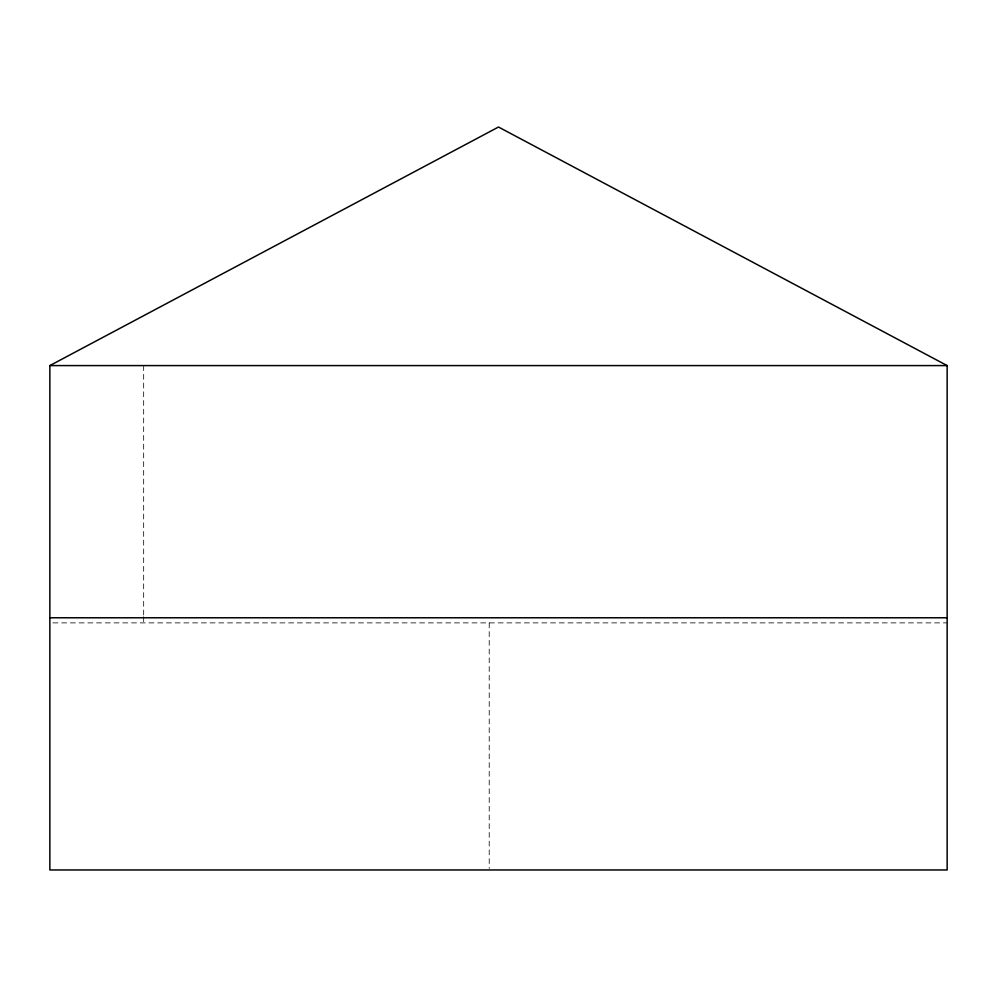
<?xml version="1.0" encoding="UTF-8"?>
<svg xmlns="http://www.w3.org/2000/svg" width="997" height="997" viewBox="0 0 997 997"><rect width="100%" height="100%" fill="white"/><g stroke="black" fill="none" stroke-linecap="round" stroke-linejoin="round"><path stroke-width="0.75" stroke-dasharray="4.99 3.74" d="M52.928 622.888L947.15 622.888M489.215 622.888L489.215 868.412M143.668 365.587L143.668 615.137M143.668 616.682L143.668 622.888"/><path stroke-width="1.5" d="M49.85 365.587L498.5 127.03L947.15 365.587L947.15 869.97L49.85 869.97L49.85 365.587L947.15 365.587M49.85 617.779L947.15 617.779"/></g></svg>
